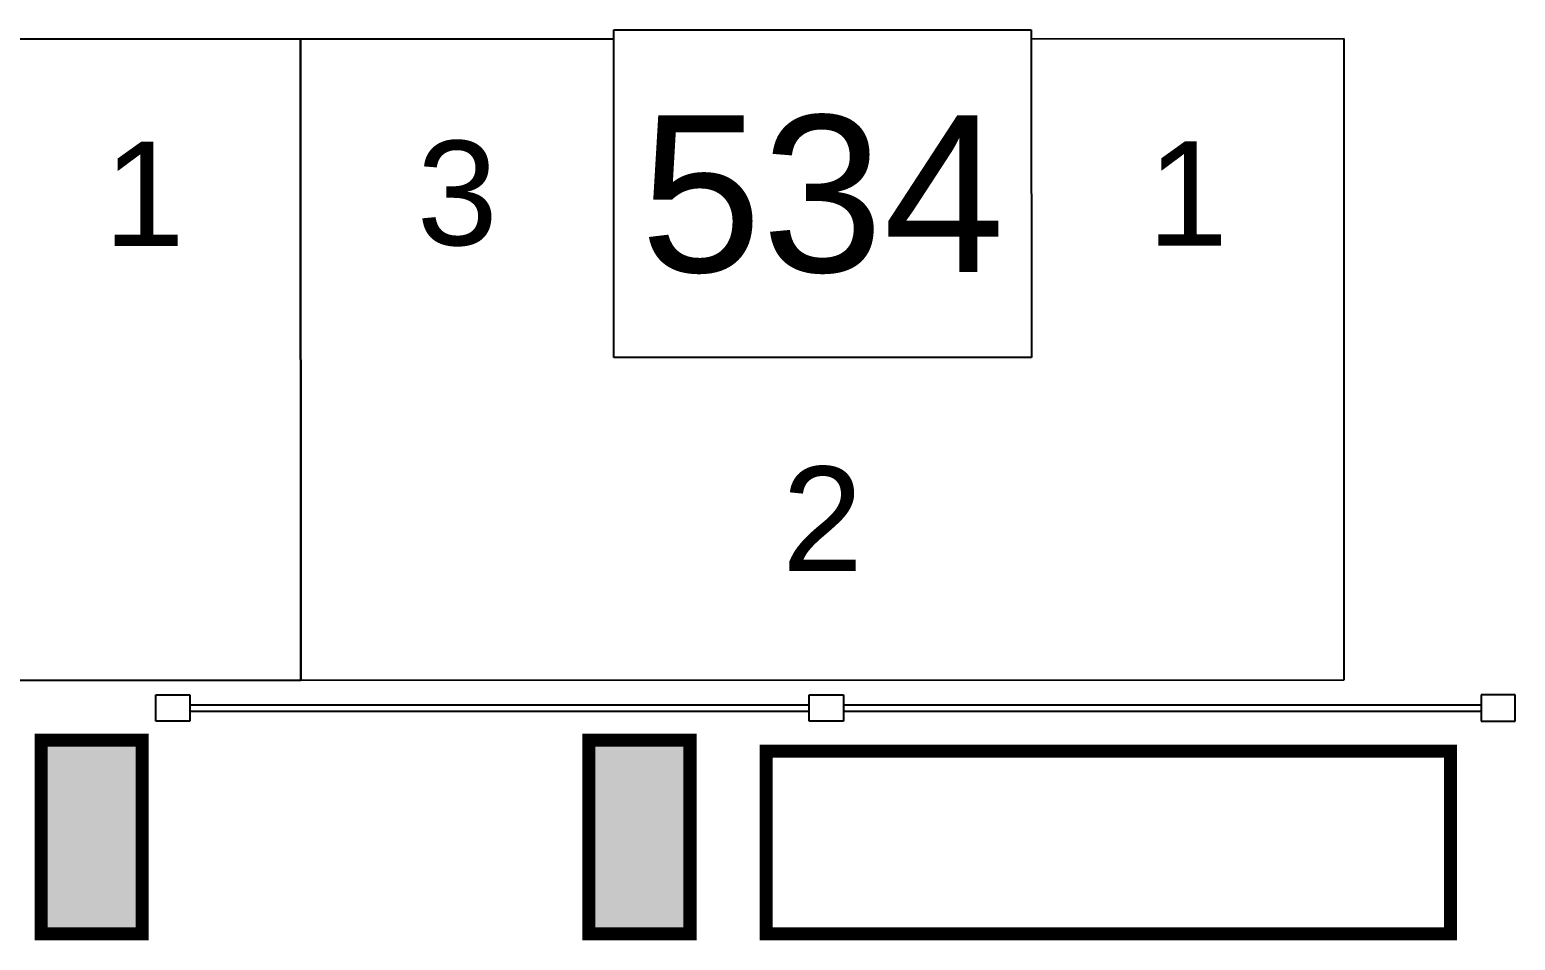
# Model space of a CAD drawing. Header units: inches. Extents: x -7053 to 899, y 8996 to 11069.
# Drawn here: x 132.6 to 246.5, y 10162 to 10231.8 of the extents above; entities that cross this region are included whole.
import ezdxf
from ezdxf.enums import TextEntityAlignment as Align

# ---------------------------------------------------------------- set-up
doc = ezdxf.new("R2010")
doc.units = ezdxf.units.IN
doc.header["$LTSCALE"] = 24
doc.header["$MEASUREMENT"] = 0
doc.layers.get('0').update_dxf_attribs({"linetype": 'CONTINUOUS'})
for name, color, linetype in [('20171023 KING ST - SIMPLIFIED FLOOR PLAN & SEATING$0$EXIST-EARLS GLAZING', 252, 'CONTINUOUS'), ('20171023 KING ST - SIMPLIFIED FLOOR PLAN & SEATING$0$EXIST-EARLS PATIO', 252, 'CONTINUOUS'), ('20171023 KING ST - SIMPLIFIED FLOOR PLAN & SEATING$0$EXIST-EARLS WALL HATCH', 252, 'CONTINUOUS'), ('FLOOR PLAN', 252, 'CONTINUOUS')]:
    doc.layers.add(name, color=color, linetype=linetype)
doc.styles.add('BOLD_1_8', font='arial.ttf', dxfattribs={"height": 8})

# ---------------------------------------------------------------- blocks, each defined once
blk = doc.blocks.new('20171023 KING ST - SIMPLIFIED FLOOR PLAN & SEATING')
at = {"layer": '20171023 KING ST - SIMPLIFIED FLOOR PLAN & SEATING$0$EXIST-EARLS WALL HATCH', "linetype": 'Continuous'}
h = blk.add_hatch(color=256, dxfattribs=at)
h.dxf.hatch_style = 1
h.paths.add_polyline_path([(133.49, 10177.37), (141.24, 10177.37), (141.24, 10162.53), (133.49, 10162.53)])
h = blk.add_hatch(color=256, dxfattribs=at)
h.dxf.hatch_style = 1
h.paths.add_polyline_path([(175.49, 10177.37), (183.24, 10177.37), (183.24, 10162.53), (175.49, 10162.53)])
at = {"layer": '20171023 KING ST - SIMPLIFIED FLOOR PLAN & SEATING$0$EXIST-EARLS GLAZING', "linetype": 'Continuous'}
for p, q in [((142.28, 10180.83, -0.01), (144.9, 10180.83, -0.01)), ((142.28, 10178.83, -0.01), (142.28, 10180.83, -0.01)), ((144.9, 10180.83, -0.01), (144.9, 10178.83, -0.01)), ((192.39, 10180.83, -0.01), (195.02, 10180.83, -0.01)), ((192.39, 10178.83, -0.01), (192.39, 10180.83, -0.01)), ((195.02, 10180.83, -0.01), (195.02, 10178.83, -0.01)), ((246.51, 10180.83, -0.02), (243.89, 10180.83, -0.02)), ((243.89, 10180.83, -0.02), (243.89, 10178.83, -0.02)), ((246.51, 10178.83, -0.02), (246.51, 10180.83, -0.02)), ((144.9, 10180.08, -0.01), (192.39, 10180.08, -0.01)), ((195.02, 10180.08, -0.01), (243.89, 10180.08, -0.02)), ((144.9, 10178.83, -0.01), (142.28, 10178.83, -0.01)), ((144.9, 10179.58, -0.01), (192.39, 10179.58, -0.01)), ((195.02, 10178.83, -0.01), (192.39, 10178.83, -0.01)), ((195.02, 10179.58, -0.01), (243.89, 10179.58, -0.02)), ((243.89, 10178.83, -0.02), (246.51, 10178.83, -0.02))]:
    blk.add_line(p, q, dxfattribs=at)
at = {"layer": '20171023 KING ST - SIMPLIFIED FLOOR PLAN & SEATING$0$EXIST-EARLS PATIO', "linetype": 'Continuous', "const_width": 1}
for points, elevation in [([(133.49, 10177.37), (141.24, 10177.37), (141.24, 10162.53), (133.49, 10162.53)], -0.02), ([(175.49, 10177.37), (183.24, 10177.37), (183.24, 10162.53), (175.49, 10162.53)], -0.02), ([(189.08, 10162.53), (241.54, 10162.53), (241.54, 10176.53), (189.08, 10176.53)], -0.01)]:
    blk.add_lwpolyline(points, close=True, dxfattribs=dict(at, elevation=elevation))
blk = doc.blocks.new('TABLE 18')
for p, q in [((-16, 0), (16, 0)), ((16, 0), (16.01, -25.11)), ((-16, -0.71), (-40.01, -0.72)), ((-40.01, -0.72), (-40, -49.83)), ((-15.99, -25.12), (-16, 0)), ((39.99, -0.7), (16, -0.71)), ((40, -49.82), (39.99, -0.7)), ((16.01, -25.11), (-15.99, -25.12)), ((-40, -49.83), (40, -49.82))]:
    blk.add_line(p, q)
at = {"char_height": 8, "attachment_point": 5, "style": 'BOLD_1_8'}
for s, insert in [('3', (-28, -12.56)), ('1', (28, -12.55)), ('2', (0, -37.47))]:
    blk.add_mtext_dynamic_manual_height_columns(s, width=36.2153, gutter_width=1.25, heights=[0], dxfattribs=dict(at, insert=insert))
at = {"style": 'BOLD_1_8'}
blk.add_attdef('00', text='', height=12, dxfattribs=at).set_placement((0, -12.56, 0.03), align=Align.MIDDLE_CENTER)

msp = doc.modelspace()

# ---------------------------------------------------------------- block references
at = {"linetype": 'Continuous'}
for p, values in [((113.4, 10231.79, -0.02), {'00': '533'}), ((193.4, 10231.8, -0.02), {'00': '534'})]:
    msp.add_blockref('TABLE 18', p, dxfattribs=at).add_auto_attribs(values)
at = {"layer": 'FLOOR PLAN'}
msp.add_blockref('20171023 KING ST - SIMPLIFIED FLOOR PLAN & SEATING', (0, 0), dxfattribs=at)

doc.saveas('drawing.dxf')
